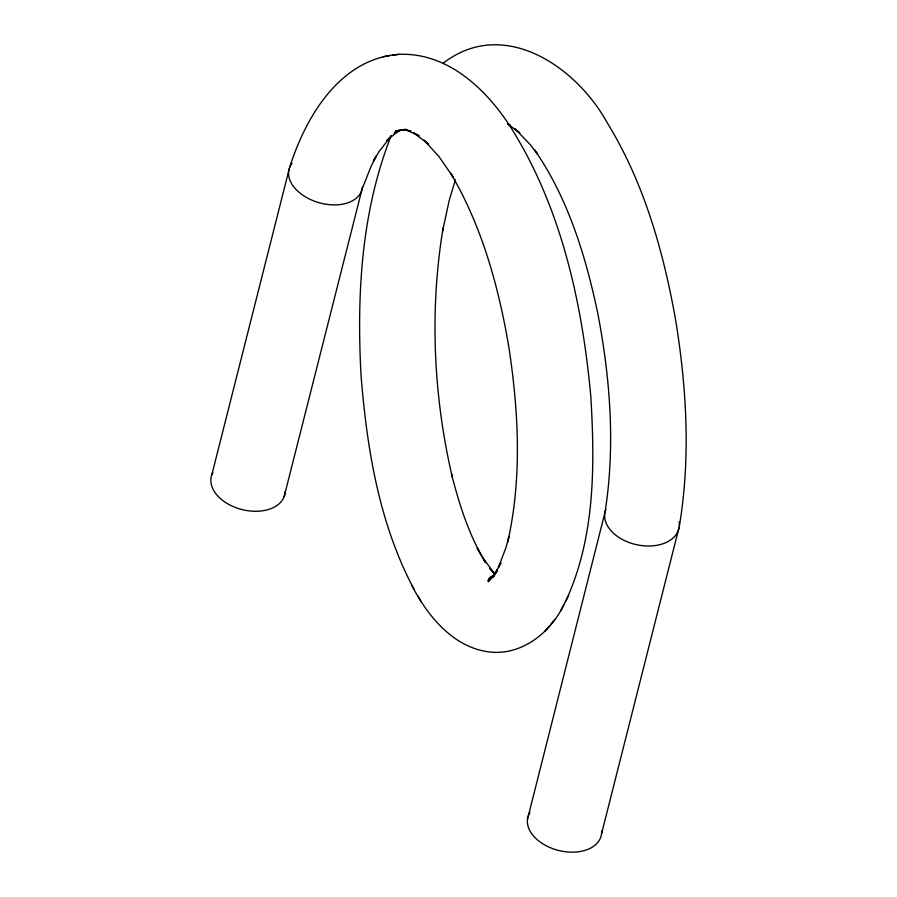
<?xml version="1.0" encoding="UTF-8"?>
<svg xmlns="http://www.w3.org/2000/svg" width="897" height="897" viewBox="0 0 897 897"><rect width="100%" height="100%" fill="white"/><g stroke="black" fill="none" stroke-linecap="round" stroke-linejoin="round"><path stroke-width="1.35" d="M679.399 525.866C690.813 457.335 686.642 387.078 675.419 318.805C663.175 250.667 643.878 182.427 607.359 123.046C576.412 66.445 503.127 16.314 442.793 63.53M211.827 474.771L289.339 168.479M527.447 819.409L605.027 512.232C615.432 446.358 610.341 378.87 597.828 313.658C585.763 256.217 568.182 198.394 534.444 149.698L537.572 154.149L530.25 144.63L515.192 128.989L519.778 132.868L507.96 124.235M601.573 833.694L679.074 527.402M284.158 496.602L361.973 189.469L370.809 166.965L376.213 156.033L373.387 161.202L379.016 151.627L391.227 135.884L386.697 140.706L398.683 130.682M455.396 179.826L449.184 200.513L442.602 230.989L443.107 227.939C429.472 310.474 433.374 395.723 452.279 477.114L451.539 473.975C459.253 504.731 469.109 535.419 485.613 562.688L477.215 548.101L480.03 553.012M289.742 167.066C305.843 116.498 340.03 58.731 398.739 54.347C449.722 52.071 490.154 92.683 514.486 133.35C562.307 212.387 582.4 305.081 590.787 396.149C594.935 464.781 595.294 537.662 565.682 601.237M390.991 136.131C361.155 212.107 356.602 295.562 361.099 376.292C367.052 449.386 379.24 524.353 414.279 589.699M411.465 584.788C427.88 616.811 455.239 650.224 493.978 652.354C524.566 653.476 551.139 631.376 563.787 604.847M560.647 610.902L568.72 595.373M544.939 631.253L549.502 625.904M550.78 624.368L555.243 619.143M493.406 576.524L487.957 580.673L492.801 576.435L488.248 581.772L497.409 571.008L492.946 576.233L497.375 569.483L494.236 575.549L500.907 562.711L498.463 567.442L505.852 547.854L508.958 536.473L507.713 542.057C522.166 478.101 518.634 411.454 508.846 347.083C498.575 286.659 482.003 226.201 450.597 173.11L453.344 177.404L438.958 156.549L423.933 140.078L428.643 144.271L413.595 132.812L419.392 135.884M398.672 130.626L394.142 133.586L400.937 130.043L394.792 132.341L401.71 130.054L395.532 130.973L405.242 129.516M492.408 577.119L488.417 579.484L491.948 577.78M491.735 577.5L489.179 578.352L491.724 577.69M383.154 56.713L389.332 55.793M392.55 55.278L398.739 54.347M406.307 129.347L402.596 129.908L407.373 129.998M492.913 576.928L490.3 577.175L493.081 577.006M407.283 129.919L403.549 129.717L410.837 131.108L404.525 129.403L418.159 135.245M491.904 576.031L494.269 576.39M507.556 123.831L510.034 124.975L507.915 123.864M495.043 573.912L489.403 568.126L493.967 572.981L482.664 557.542M417.8 595.765L420.749 600.923M362.388 187.069A37.842 24.185 16.2 0 1 316.361 201.87A37.842 24.185 16.2 0 1 292.007 163.366M285.145 491.724A37.831 24.623 14.2 0 1 241.237 509.361A37.831 24.623 14.2 0 1 212.903 472.45M679.164 522.054A37.842 25.038 12.2 0 1 639.09 545.197A37.842 25.038 12.2 0 1 605.912 509.44M601.663 831.127A37.831 24.623 14.2 0 1 558.08 850.322A37.831 24.623 14.2 0 1 529.925 812.458"/></g></svg>
